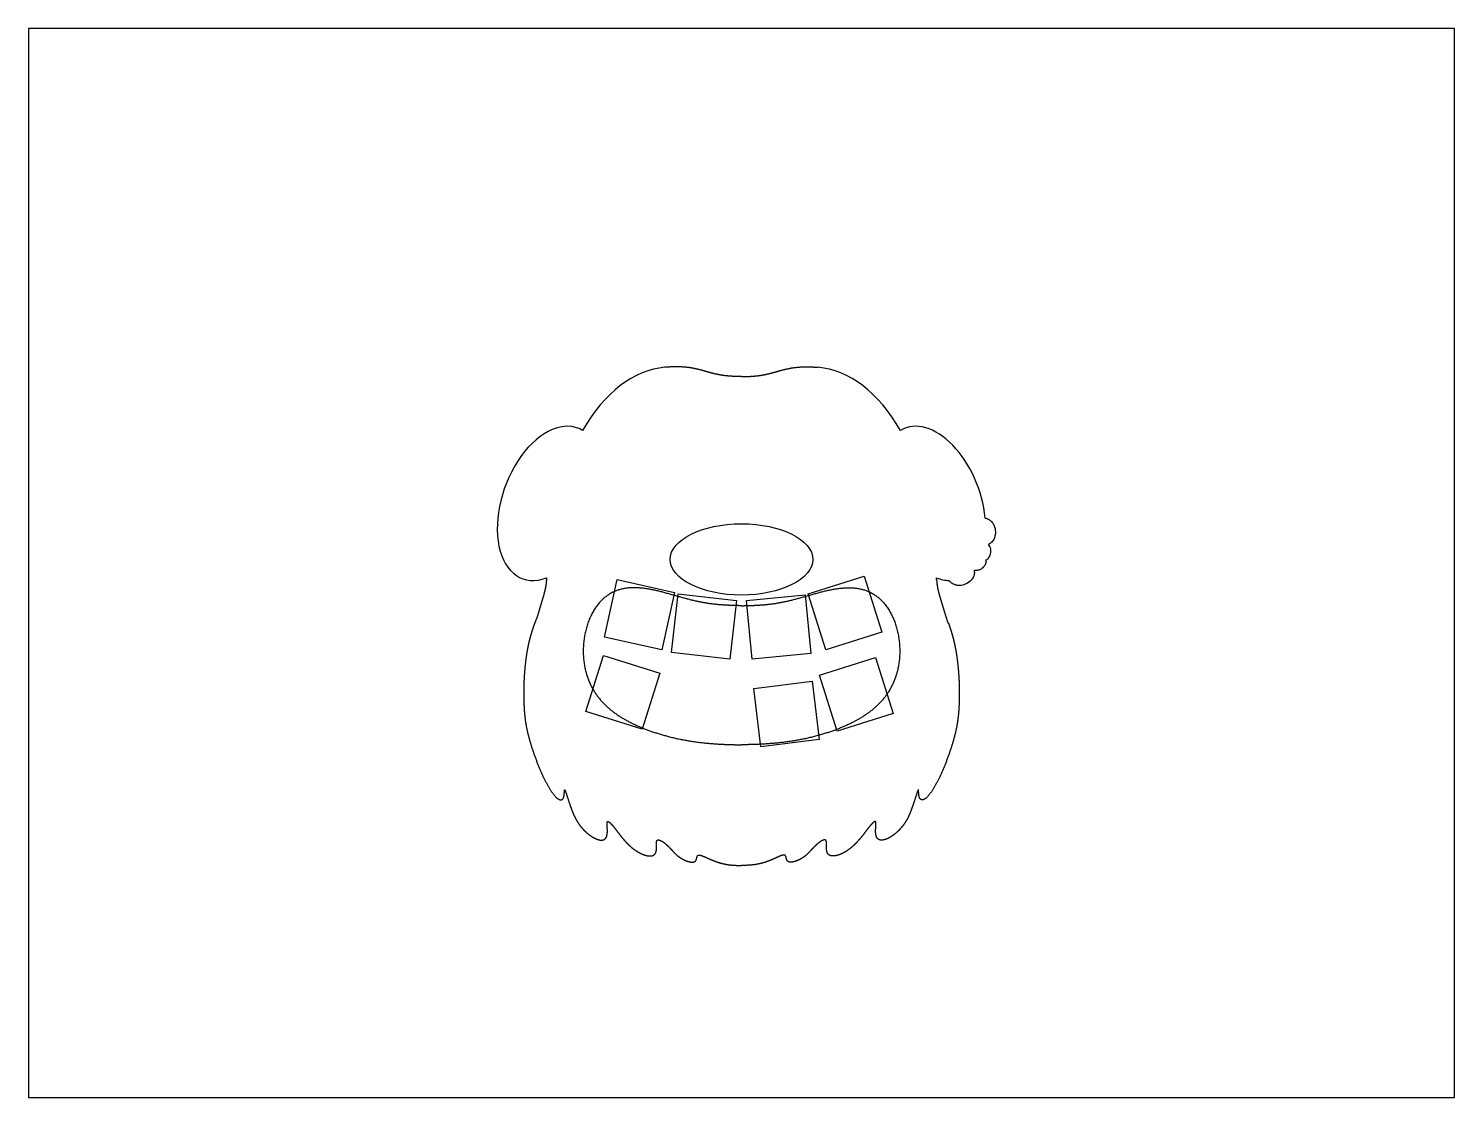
# Model space of a CAD drawing. Header units: millimetres. Extents: x -200 to 200, y -150 to 150.
import ezdxf

# ---------------------------------------------------------------- set-up
doc = ezdxf.new("R2010")
doc.units = ezdxf.units.MM
doc.layers.get('0').update_dxf_attribs({"linetype": 'CONTINUOUS'})

msp = doc.modelspace()

# ---------------------------------------------------------------- linework, layer by layer
for p, q in [((-200, 150), (-200, -150)), ((200, 150), (-200, 150)), ((200, -150), (200, 150)), ((18.68, -8.66), (34.42, -3.7)), ((34.42, -3.7), (39.38, -19.44)), ((-38.44, -20.77), (-34.87, -4.67)), ((-34.87, -4.67), (-18.76, -8.24)), ((-18.76, -8.24), (-22.34, -24.35)), ((-19.65, -25.09), (-17.78, -8.69)), ((-17.78, -8.69), (-1.38, -10.56)), ((-1.38, -10.56), (-3.25, -26.96)), ((1.43, -10.54), (17.86, -8.96)), ((3.01, -26.96), (1.43, -10.54)), ((17.86, -8.96), (19.44, -25.38)), ((23.65, -24.4), (18.68, -8.66)), ((39.38, -19.44), (23.65, -24.4)), ((-22.34, -24.35), (-38.44, -20.77)), ((-43.64, -41.69), (-38.68, -25.95)), ((-38.68, -25.95), (-22.94, -30.91)), ((-3.25, -26.96), (-19.65, -25.09)), ((19.44, -25.38), (3.01, -26.96)), ((21.88, -31.45), (37.62, -26.49)), ((37.62, -26.49), (42.58, -42.23)), ((-22.94, -30.91), (-27.91, -46.65)), ((26.85, -47.19), (21.88, -31.45)), ((3.44, -35.2), (19.82, -33.18)), ((5.45, -51.57), (3.44, -35.2)), ((19.82, -33.18), (21.83, -49.56)), ((-27.91, -46.65), (-43.64, -41.69)), ((42.58, -42.23), (26.85, -47.19)), ((21.83, -49.56), (5.45, -51.57)), ((-200, -150), (200, -150))]:
    msp.add_line(p, q)
for centre, major_axis, ratio, start_param, end_param in [((-19.74, -5.01), (0, 60), 0.583333, 0.049281, 0.789976), ((19.74, -5.01), (0, 60), 0.583333, 5.493209, 6.233904), ((-53.67, 16.73), (-7.7, -21.14), 0.6, 3.029415, 6.756426), ((53.67, 16.73), (7.7, -21.14), 0.6, 1.1648, 3.25377), ((55.59, -1.53), (14.19, 5.96), 0.42522, 6.202187, 6.42702), ((61.96, 1.69), (6.6, -1.55), 0.621584, 0.039702, 0.169375), ((64.1, 6.38), (5.02, -5.15), 0.602624, 6.140832, 6.266815), ((63.66, 5.24), (5.93, -3.41), 0.626069, 6.09024, 6.354377), ((66.04, 2.83), (3.74, 1.57), 0.804702, 5.585695, 6.130342), ((56.16, -4.24), (9.08, 2.41), 0.554847, 6.143896, 6.234529), ((-19.74, -5.01), (0, 60), 0.583333, 1.557219, 1.563927), ((19.74, -5.01), (0, 60), 0.583333, 4.719258, 4.725966), ((53.67, 16.73), (7.7, -21.14), 0.6, 5.809945, 6.051612), ((0, -27.68), (60, 0), 0.708333, 2.856186, 2.885043), ((0, -27.68), (-60, 0), 0.708333, 3.398142, 3.426999)]:
    msp.add_ellipse(centre, major_axis=major_axis, ratio=ratio, start_param=start_param, end_param=end_param)
msp.add_ellipse((0, 1), major_axis=(20, 0), ratio=0.5)
for points in [[(0, 52.32), (-0.39, 52.32), (-1.16, 52.33), (-2.3, 52.36), (-3.75, 52.44), (-5.5, 52.65), (-7.2, 52.98), (-8.92, 53.45), (-10.73, 53.99), (-12.75, 54.53), (-15.11, 54.95), (-17.37, 55.1), (-19.31, 55.07), (-20.72, 54.98), (-21.46, 54.92)], [(0, 52.32), (0.39, 52.32), (1.16, 52.33), (2.3, 52.36), (3.75, 52.44), (5.5, 52.65), (7.2, 52.98), (8.92, 53.45), (10.73, 53.99), (12.75, 54.53), (15.11, 54.95), (17.37, 55.1), (19.31, 55.07), (20.72, 54.98), (21.46, 54.92)], [(-54.74, -4.6), (-54.74, -4.84), (-54.76, -5.34), (-54.83, -6.12), (-55.03, -7.22), (-55.38, -8.63), (-55.78, -10), (-56.18, -11.28), (-56.52, -12.4), (-56.8, -13.37), (-57.04, -14.2), (-57.23, -14.82), (-57.39, -15.27), (-57.51, -15.57), (-57.57, -15.71)], [(0, -11.99), (-0.64, -11.98), (-1.93, -11.95), (-3.92, -11.89), (-6.67, -11.74), (-10.34, -11.27), (-14.3, -10.41), (-18.57, -9.19), (-23.06, -7.87), (-27.61, -6.9), (-32.03, -6.74), (-36.09, -7.79), (-39.55, -10.27), (-42.22, -14.06), (-43.96, -18.78), (-44.65, -23.96), (-44.27, -29.08), (-42.85, -33.71), (-40.52, -37.63), (-37.48, -40.82), (-33.95, -43.36), (-30.11, -45.38), (-26.06, -47.04), (-21.81, -48.42), (-17.25, -49.53), (-12.23, -50.37), (-7.72, -50.79), (-4, -50.96), (-1.36, -51), (0, -51)], [(0, -11.99), (0.64, -11.98), (1.93, -11.95), (3.92, -11.89), (6.67, -11.74), (10.34, -11.27), (14.3, -10.41), (18.57, -9.19), (23.06, -7.87), (27.61, -6.9), (32.03, -6.74), (36.09, -7.79), (39.55, -10.27), (42.22, -14.06), (43.96, -18.78), (44.65, -23.96), (44.27, -29.08), (42.85, -33.71), (40.52, -37.63), (37.48, -40.82), (33.95, -43.36), (30.11, -45.38), (26.06, -47.04), (21.81, -48.42), (17.25, -49.53), (12.23, -50.37), (7.72, -50.79), (4, -50.96), (1.36, -51), (0, -51)], [(54.74, -4.6), (54.74, -4.84), (54.76, -5.34), (54.83, -6.12), (55.03, -7.22), (55.38, -8.63), (55.78, -10), (56.18, -11.28), (56.52, -12.4), (56.8, -13.37), (57.04, -14.2), (57.23, -14.82), (57.39, -15.27), (57.51, -15.57), (57.57, -15.71)], [(-58.04, -16.9), (-58.29, -17.59), (-58.53, -18.29), (-58.76, -18.98), (-58.97, -19.68), (-59.16, -20.37)], [(58.04, -16.9), (58.29, -17.59), (58.53, -18.29), (58.76, -18.98), (58.97, -19.68), (59.16, -20.37)]]:
    msp.add_open_spline(points, degree=5)
for points, degree, knots in [([(68.36, 12.62), (68.57, 12.57), (68.74, 12.52), (69.12, 12.37), (69.33, 12.26), (69.75, 11.98), (69.94, 11.81), (70.12, 11.63)], 3, [0.0911205, 0.0911205, 0.0911205, 0.0911205, 0.1733787, 0.1733787, 0.3064411, 0.3064411, 0.4425728, 0.4425728, 0.4425728, 0.4425728]), ([(70.12, 11.63), (70.45, 11.29), (70.7, 10.9), (71.06, 10.05), (71.22, 9.49), (71.23, 8.46), (71.21, 8.04), (71.03, 7.25), (70.92, 6.92), (70.75, 6.61)], 3, [0, 0, 0, 0, 0.1404495, 0.1404495, 0.2766918, 0.2766918, 0.3274696, 0.3274696, 0.3658923, 0.3658923, 0.3658923, 0.3658923]), ([(70.75, 6.61), (70.54, 6.24), (70.28, 5.91), (69.71, 5.45), (69.47, 5.32), (69.27, 5.24)], 3, [0, 0, 0, 0, 0.1269876, 0.1269876, 0.2204797, 0.2204797, 0.2204797, 0.2204797]), ([(68.59, 0.3), (68.54, -0.05), (68.41, -0.39), (68.1, -0.88), (67.84, -1.26), (67.14, -1.76), (66.85, -1.9), (66.4, -2.03), (66.25, -2.07), (65.83, -2.12), (65.56, -2.11), (65.3, -2.07)], 3, [0, 0, 0, 0, 0.1081418, 0.1081418, 0.1738713, 0.1738713, 0.2126085, 0.2126085, 0.231245, 0.231245, 0.2638616, 0.2638616, 0.2638616, 0.2638616]), ([(65.34, -2.55), (65.34, -2.92), (65.27, -3.29), (65.03, -3.94), (64.83, -4.35), (64.02, -5.23), (63.52, -5.59), (62.73, -6), (62.27, -6.2), (61.11, -6.37), (60.68, -6.32), (60.39, -6.26)], 3, [0, 0, 0, 0, 0.1122912, 0.1122912, 0.2087084, 0.2087084, 0.3008812, 0.3008812, 0.363073, 0.363073, 0.4206516, 0.4206516, 0.4206516, 0.4206516]), ([(60.39, -6.26), (59.94, -6.17), (59.51, -6), (58.91, -5.61), (58.72, -5.44), (58.44, -5.15), (58.34, -5.03), (58.24, -4.91)], 3, [0, 0, 0, 0, 0.1396133, 0.1396133, 0.2145593, 0.2145593, 0.2600329, 0.2600329, 0.2600329, 0.2600329]), ([(-59.16, -20.37), (-59.31, -20.88), (-59.54, -21.75), (-59.74, -22.63), (-59.93, -23.53), (-60.1, -24.44), (-60.16, -24.81)], 5, [0, 0, 0, 0, 0, 0, 0.01052632, 0.0177495, 0.0177495, 0.0177495, 0.0177495, 0.0177495, 0.0177495]), ([(59.16, -20.37), (59.31, -20.88), (59.54, -21.75), (59.74, -22.63), (59.93, -23.53), (60.1, -24.44), (60.16, -24.81)], 5, [0, 0, 0, 0, 0, 0, 0.01052632, 0.0177495, 0.0177495, 0.0177495, 0.0177495, 0.0177495, 0.0177495]), ([(-60.16, -24.81), (-60.19, -24.98), (-60.31, -25.69), (-60.5, -26.95), (-60.73, -28.77), (-60.93, -31.13), (-61.07, -33.81), (-61.11, -36.36), (-61.08, -38.75), (-60.98, -40.94), (-60.82, -42.94), (-60.58, -44.79), (-60.26, -46.58), (-59.81, -48.48), (-59.22, -50.58), (-58.48, -52.88), (-57.6, -55.33), (-56.61, -57.83), (-55.53, -60.25), (-54.4, -62.44), (-53.28, -64.28), (-52.22, -65.63), (-51.28, -66.41), (-50.53, -66.6), (-50.01, -66.23), (-49.75, -65.43), (-49.68, -64.48), (-49.68, -63.73), (-49.63, -63.48), (-49.46, -63.85), (-49.16, -64.71), (-48.8, -65.83), (-48.42, -66.99), (-48.06, -68.07), (-47.71, -69.05), (-47.37, -69.96), (-46.99, -70.86), (-46.54, -71.79), (-45.97, -72.78), (-45.23, -73.82), (-44.32, -74.89), (-43.22, -75.93), (-41.97, -76.85), (-40.68, -77.54), (-39.48, -77.87), (-38.51, -77.75), (-37.88, -77.15), (-37.6, -76.12), (-37.6, -74.85), (-37.71, -73.63), (-37.75, -72.75), (-37.56, -72.4), (-37.08, -72.66), (-36.38, -73.4), (-35.53, -74.44), (-34.67, -75.57), (-33.85, -76.62), (-33.09, -77.57), (-32.33, -78.43), (-31.5, -79.25), (-30.55, -80.09), (-29.4, -80.93), (-28.06, -81.67), (-26.67, -82.18), (-25.41, -82.33), (-24.46, -82.04), (-23.94, -81.32), (-23.81, -80.27), (-23.89, -79.13), (-23.91, -78.18), (-23.68, -77.65), (-23.1, -77.64), (-22.25, -78.07), (-21.29, -78.79), (-20.39, -79.63), (-19.63, -80.46), (-18.94, -81.23), (-18.23, -81.94), (-17.4, -82.6), (-16.38, -83.22), (-15.24, -83.72), (-14.14, -84.01), (-13.27, -83.98), (-12.75, -83.6), (-12.56, -82.97), (-12.49, -82.33), (-12.26, -81.92), (-11.71, -81.9), (-10.83, -82.21), (-9.69, -82.74), (-8.39, -83.34), (-7.03, -83.88), (-5.65, -84.31), (-4.27, -84.6), (-2.88, -84.78), (-1.75, -84.85), (-0.88, -84.87), (-0.3, -84.88), (0, -84.88)], 5, [0.0177495, 0.0177495, 0.0177495, 0.0177495, 0.0177495, 0.0177495, 0.0210526, 0.0315789, 0.0421053, 0.0526316, 0.0631579, 0.0736842, 0.0842105, 0.0947368, 0.1052632, 0.1157895, 0.1263158, 0.1368421, 0.1473684, 0.1578947, 0.1684211, 0.1789474, 0.1894737, 0.2, 0.2105263, 0.2210526, 0.2315789, 0.2421053, 0.2526316, 0.2631579, 0.2736842, 0.2842105, 0.2947368, 0.3052632, 0.3157895, 0.3263158, 0.3368421, 0.3473684, 0.3578947, 0.3684211, 0.3789474, 0.3894737, 0.4, 0.4105263, 0.4210526, 0.4315789, 0.4421053, 0.4526316, 0.4631579, 0.4736842, 0.4842105, 0.4947368, 0.5052632, 0.5157895, 0.5263158, 0.5368421, 0.5473684, 0.5578947, 0.5684211, 0.5789474, 0.5894737, 0.6, 0.6105263, 0.6210526, 0.6315789, 0.6421053, 0.6526316, 0.6631579, 0.6736842, 0.6842105, 0.6947368, 0.7052632, 0.7157895, 0.7263158, 0.7368421, 0.7473684, 0.7578947, 0.7684211, 0.7789474, 0.7894737, 0.8, 0.8105263, 0.8210526, 0.8315789, 0.8421053, 0.8526316, 0.8631579, 0.8736842, 0.8842105, 0.8947368, 0.9052632, 0.9157895, 0.9263158, 0.9368421, 0.9473684, 0.9578947, 0.9684211, 0.9789474, 0.9894737, 1, 1, 1, 1, 1, 1]), ([(60.16, -24.81), (60.19, -24.98), (60.31, -25.69), (60.5, -26.95), (60.73, -28.77), (60.93, -31.13), (61.07, -33.81), (61.11, -36.36), (61.08, -38.75), (60.98, -40.94), (60.82, -42.94), (60.58, -44.79), (60.26, -46.58), (59.81, -48.48), (59.22, -50.58), (58.48, -52.88), (57.6, -55.33), (56.61, -57.83), (55.53, -60.25), (54.4, -62.44), (53.28, -64.28), (52.22, -65.63), (51.28, -66.41), (50.53, -66.6), (50.01, -66.23), (49.75, -65.43), (49.68, -64.48), (49.68, -63.73), (49.63, -63.48), (49.46, -63.85), (49.16, -64.71), (48.8, -65.83), (48.42, -66.99), (48.06, -68.07), (47.71, -69.05), (47.37, -69.96), (46.99, -70.86), (46.54, -71.79), (45.97, -72.78), (45.23, -73.82), (44.32, -74.89), (43.22, -75.93), (41.97, -76.85), (40.68, -77.54), (39.48, -77.87), (38.51, -77.75), (37.88, -77.15), (37.6, -76.12), (37.6, -74.85), (37.71, -73.63), (37.75, -72.75), (37.56, -72.4), (37.08, -72.66), (36.38, -73.4), (35.53, -74.44), (34.67, -75.57), (33.85, -76.62), (33.09, -77.57), (32.33, -78.43), (31.5, -79.25), (30.55, -80.09), (29.4, -80.93), (28.06, -81.67), (26.67, -82.18), (25.41, -82.33), (24.46, -82.04), (23.94, -81.32), (23.81, -80.27), (23.89, -79.13), (23.91, -78.18), (23.68, -77.65), (23.1, -77.64), (22.25, -78.07), (21.29, -78.79), (20.39, -79.63), (19.63, -80.46), (18.94, -81.23), (18.23, -81.94), (17.4, -82.6), (16.38, -83.22), (15.24, -83.72), (14.14, -84.01), (13.27, -83.98), (12.75, -83.6), (12.56, -82.97), (12.49, -82.33), (12.26, -81.92), (11.71, -81.9), (10.83, -82.21), (9.69, -82.74), (8.39, -83.34), (7.03, -83.88), (5.65, -84.31), (4.27, -84.6), (2.88, -84.78), (1.75, -84.85), (0.88, -84.87), (0.3, -84.88), (0, -84.88)], 5, [0.0177495, 0.0177495, 0.0177495, 0.0177495, 0.0177495, 0.0177495, 0.0210526, 0.0315789, 0.0421053, 0.0526316, 0.0631579, 0.0736842, 0.0842105, 0.0947368, 0.1052632, 0.1157895, 0.1263158, 0.1368421, 0.1473684, 0.1578947, 0.1684211, 0.1789474, 0.1894737, 0.2, 0.2105263, 0.2210526, 0.2315789, 0.2421053, 0.2526316, 0.2631579, 0.2736842, 0.2842105, 0.2947368, 0.3052632, 0.3157895, 0.3263158, 0.3368421, 0.3473684, 0.3578947, 0.3684211, 0.3789474, 0.3894737, 0.4, 0.4105263, 0.4210526, 0.4315789, 0.4421053, 0.4526316, 0.4631579, 0.4736842, 0.4842105, 0.4947368, 0.5052632, 0.5157895, 0.5263158, 0.5368421, 0.5473684, 0.5578947, 0.5684211, 0.5789474, 0.5894737, 0.6, 0.6105263, 0.6210526, 0.6315789, 0.6421053, 0.6526316, 0.6631579, 0.6736842, 0.6842105, 0.6947368, 0.7052632, 0.7157895, 0.7263158, 0.7368421, 0.7473684, 0.7578947, 0.7684211, 0.7789474, 0.7894737, 0.8, 0.8105263, 0.8210526, 0.8315789, 0.8421053, 0.8526316, 0.8631579, 0.8736842, 0.8842105, 0.8947368, 0.9052632, 0.9157895, 0.9263158, 0.9368421, 0.9473684, 0.9578947, 0.9684211, 0.9789474, 0.9894737, 1, 1, 1, 1, 1, 1])]:
    msp.add_open_spline(points, degree=degree, knots=knots)

doc.saveas('drawing.dxf')
